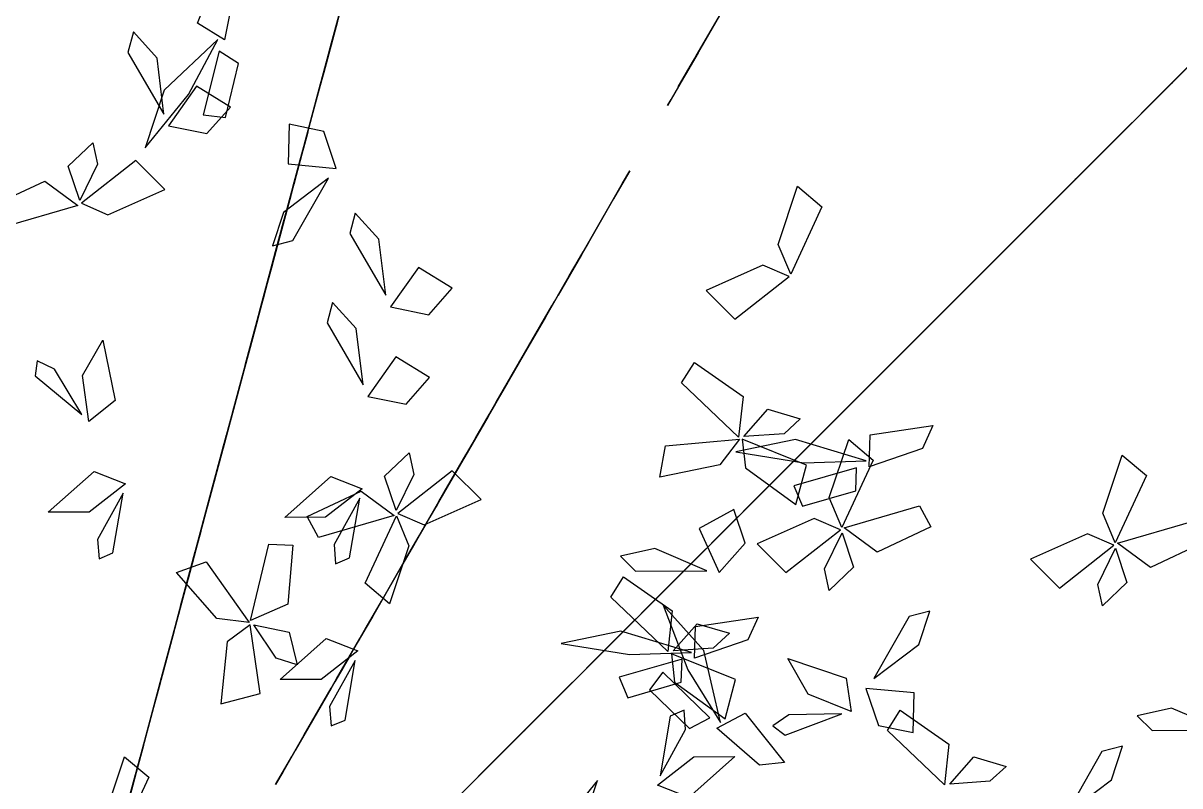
# Model space of a CAD drawing. Extents: x 169.79 to 176.47, y 71.61 to 78.33.
# Drawn here: x 173.175 to 175.131, y 75.746 to 77.036 of the extents above; entities that cross this region are included whole.
import ezdxf

# ---------------------------------------------------------------- set-up
doc = ezdxf.new("R2010")
doc.units = 0
doc.header["$MEASUREMENT"] = 0
doc.layers.add('3D_TREE_03_LEAVES', color=3, linetype='CONTINUOUS')

msp = doc.modelspace()

# ---------------------------------------------------------------- linework, layer by layer
at = {"layer": '3D_TREE_03_LEAVES'}
for points in [[(173.6926, 76.9884, 9.0968), (173.7386, 77.1599, 8.9866), (173.7461, 77.1879, 8.9913), (173.7242, 77.1061, 9.0945)], [(173.509, 77.1358, 7.7915), (173.5337, 77.1017, 7.8659), (173.5153, 77.0079, 7.9311), (173.4698, 77.0363, 7.8287)], [(173.7281, 77.1207, 6.7598), (173.7049, 77.0343, 6.7354), (173.6969, 77.0043, 6.6403), (173.7171, 77.0798, 6.6648)], [(173.7259, 77.1127, 8.871), (173.6974, 77.0061, 8.8413), (173.7144, 77.0696, 8.8095), (173.7182, 77.084, 8.8328)], [(174.3133, 76.9809, 4.5185), (174.374, 77.0861, 4.4396), (174.3861, 77.1071, 4.5185), (174.3588, 77.0598, 4.5367)], [(173.7177, 77.0819, 5.9271), (173.7087, 77.0483, 5.8781), (173.6958, 77.0001, 5.8772), (173.6958, 77.0001, 5.8913)], [(173.7063, 77.0392, 5.7803), (173.6831, 76.9529, 5.7558), (173.6751, 76.9229, 5.6608), (173.6953, 76.9983, 5.6852)], [(175.2187, 77.0359, 6.9291), (175.0825, 76.8997, 6.8224), (175.0768, 76.894, 6.8386), (175.126, 76.9432, 6.9407)], [(173.413, 76.8824, 7.2517), (173.4012, 76.9773, 7.1865), (173.3612, 77.0215, 7.2144), (173.352, 76.9868, 7.261)], [(173.692, 76.9862, 9.0968), (173.6872, 76.9682, 8.902), (173.6911, 76.9828, 8.9147), (173.7034, 77.0288, 9.004)], [(175.2073, 77.0245, 5.4725), (175.1162, 76.9334, 5.4696), (175.0623, 76.8794, 5.3614), (175.1628, 76.9799, 5.3915)], [(175.2121, 77.0293, 5.9631), (175.1162, 76.9334, 5.8182), (175.1182, 76.9354, 5.8954), (175.1575, 76.9747, 5.9575)], [(173.5042, 77.0086, 7.9124), (173.4133, 76.9229, 7.852), (173.381, 76.8253, 7.8985), (173.4547, 76.9156, 7.9264)], [(175.1743, 76.9915, 4.0211), (175.0381, 76.8553, 3.9144), (175.0324, 76.8496, 3.9306), (175.0816, 76.8988, 4.0327)], [(175.1778, 76.9949, 4.7402), (175.0866, 76.9038, 4.7374), (175.0327, 76.8499, 4.6292), (175.1332, 76.9503, 4.6593)], [(173.5062, 76.9888, 7.9357), (173.4794, 76.8815, 8.0009), (173.5168, 76.8768, 8.066), (173.5393, 76.9681, 8.0102)], [(174.295, 76.9494, 4.3243), (174.2829, 76.9284, 4.4578), (174.3072, 76.9704, 4.5124), (174.3163, 76.9862, 4.476)], [(173.635, 76.7733, 9.1676), (173.6848, 76.9593, 9.0609), (173.6869, 76.9671, 9.0771), (173.6689, 76.8999, 9.1792)], [(174.3041, 76.9652, 4.5246), (174.2647, 76.8968, 4.5731), (174.2707, 76.9073, 4.6339), (174.2859, 76.9336, 4.6156)], [(173.6428, 76.8025, 3.1179), (173.6779, 76.9334, 2.973), (173.6772, 76.9307, 3.0502), (173.6628, 76.8771, 3.1123)], [(173.4207, 76.8627, 7.2563), (173.4856, 76.8496, 7.1586), (173.5253, 76.8944, 7.0516), (173.468, 76.9295, 7.1167)], [(175.0836, 76.9007, 5.2918), (175.1075, 76.9247, 5.1996), (175.1022, 76.9194, 5.1958), (175.0769, 76.8941, 5.2391)], [(175.0789, 76.8961, 5.2937), (174.9831, 76.8002, 5.1488), (174.9851, 76.8022, 5.2259), (175.0243, 76.8415, 5.288)], [(175.0628, 76.88, 6.8583), (175.076, 76.8931, 6.6635), (175.0653, 76.8825, 6.6762), (175.0317, 76.8488, 6.7655)], [(175.054, 76.8711, 4.5596), (175.0779, 76.8951, 4.4674), (175.0726, 76.8898, 4.4636), (175.0473, 76.8645, 4.5069)], [(175.0612, 76.8784, 6.8583), (174.9357, 76.7529, 6.7481), (174.9152, 76.7324, 6.7528), (174.9751, 76.7922, 6.856)], [(174.985, 76.8022, 7.7832), (175.0631, 76.8803, 7.7534), (175.0165, 76.8337, 7.7216), (175.006, 76.8232, 7.745)], [(173.7044, 76.7905, 8.4569), (173.6833, 76.8533, 8.3592), (173.6246, 76.8652, 8.2521), (173.6229, 76.7981, 8.3173)], [(175.0493, 76.8665, 4.5615), (174.9535, 76.7707, 4.4165), (174.9555, 76.7727, 4.4937), (174.9947, 76.8119, 4.5558)], [(173.6212, 76.7217, 4.4987), (173.6562, 76.8526, 4.3538), (173.6555, 76.8499, 4.4309), (173.6411, 76.7962, 4.493)], [(174.9352, 76.7524, 7.2029), (174.9984, 76.8156, 7.1784), (175.0204, 76.8376, 7.0834), (174.9652, 76.7824, 7.1078)], [(175.0184, 76.8356, 3.9504), (175.0316, 76.8488, 3.7555), (175.0209, 76.8381, 3.7683), (174.9873, 76.8045, 3.8576)], [(173.2707, 76.7366, 4.5184), (173.2512, 76.7946, 4.5693), (173.2926, 76.8341, 4.5451), (173.3007, 76.7976, 4.5177)], [(173.5958, 76.6271, 3.2967), (173.6292, 76.7516, 3.2939), (173.6489, 76.8253, 3.1857), (173.6121, 76.688, 3.2158)], [(175.0168, 76.834, 3.9504), (174.8913, 76.7085, 3.8402), (174.8708, 76.688, 3.8448), (174.9307, 76.7479, 3.948)], [(174.9238, 76.741, 7.9519), (174.987, 76.8042, 7.9274), (175.009, 76.8262, 7.8324), (174.9537, 76.7709, 7.8569)], [(173.4144, 76.755, 4.3736), (173.3656, 76.8038, 4.451), (173.2735, 76.7316, 4.5129), (173.318, 76.7121, 4.4551)], [(173.6338, 76.7688, 9.1722), (173.6446, 76.8091, 9.287), (173.626, 76.7397, 9.3926), (173.6209, 76.7206, 9.2638)], [(173.6341, 76.7699, 9.1652), (173.6269, 76.743, 8.9855), (173.6317, 76.7609, 8.9889), (173.6455, 76.8125, 9.0817)], [(173.6411, 76.7962, 3.1161), (173.6324, 76.7634, 3.0238), (173.6343, 76.7707, 3.0201), (173.6436, 76.8053, 3.0634)], [(174.9775, 76.7947, 7.781), (174.9955, 76.8127, 7.6537), (174.9595, 76.7767, 7.5645), (174.934, 76.7511, 7.6643)], [(174.1281, 76.6602, 6.4064), (174.1888, 76.7654, 6.3275), (174.2009, 76.7864, 6.4064), (174.1736, 76.7391, 6.4246)], [(174.973, 76.7902, 7.7853), (174.925, 76.7421, 7.7025), (174.8304, 76.6476, 7.677), (174.8919, 76.7091, 7.781)], [(174.8962, 76.7134, 8.8919), (174.9743, 76.7915, 8.8622), (174.9278, 76.7449, 8.8304), (174.9172, 76.7344, 8.8537)], [(174.9039, 76.7211, 7.3497), (174.9286, 76.7458, 7.3007), (174.9638, 76.781, 7.2998), (174.9638, 76.781, 7.3139)], [(173.2672, 76.7281, 4.5178), (173.1395, 76.6907, 4.6358), (173.1204, 76.7265, 4.6747), (173.2113, 76.7691, 4.599)], [(173.6912, 76.7739, 8.4522), (173.6149, 76.7163, 8.3871), (173.5966, 76.6595, 8.415), (173.6312, 76.6689, 8.4615)], [(174.4731, 76.6116, 4.3103), (174.4519, 76.6621, 4.2615), (174.4848, 76.7603, 4.2463), (174.5259, 76.7258, 4.3082)], [(174.8925, 76.7097, 8.0987), (174.9171, 76.7343, 8.0498), (174.9524, 76.7696, 8.0488), (174.9524, 76.7696, 8.0629)], [(173.5742, 76.5462, 4.6775), (173.6075, 76.6708, 4.6747), (173.6273, 76.7444, 4.5664), (173.5905, 76.6071, 4.5966)], [(174.9198, 76.737, 7.95), (174.8839, 76.701, 7.8484), (174.9245, 76.7416, 7.8851), (174.9198, 76.737, 7.903)], [(174.9312, 76.7484, 7.201), (174.8953, 76.7125, 7.0994), (174.9359, 76.7531, 7.1361), (174.9312, 76.7484, 7.1539)], [(173.6195, 76.7153, 4.4968), (173.6107, 76.6826, 4.4046), (173.6126, 76.6899, 4.4008), (173.6219, 76.7244, 4.4441)], [(174.8885, 76.7057, 8.0959), (174.9058, 76.723, 7.982), (174.8685, 76.6857, 7.8889), (174.8439, 76.6611, 7.9726)], [(174.8887, 76.7059, 8.8898), (174.9067, 76.7239, 8.7625), (174.8707, 76.6879, 8.6733), (174.8452, 76.6624, 8.7731)], [(174.9, 76.7171, 7.3468), (174.9173, 76.7344, 7.233), (174.88, 76.6972, 7.1398), (174.8554, 76.6725, 7.2236)], [(174.9026, 76.7198, 7.3619), (174.8953, 76.7125, 7.456), (174.8833, 76.7005, 7.4551), (174.8713, 76.6885, 7.392)], [(173.6197, 76.7161, 9.1409), (173.6011, 76.6466, 9.2487), (173.5972, 76.6321, 9.1281), (173.6101, 76.6803, 9.0261)], [(173.7884, 76.576, 6.8934), (173.7766, 76.6709, 6.8282), (173.7366, 76.7151, 6.8561), (173.7274, 76.6805, 6.9027)], [(174.8842, 76.7014, 8.8941), (174.8362, 76.6534, 8.8113), (174.7416, 76.5588, 8.7858), (174.8031, 76.6203, 8.8898)], [(174.8966, 76.7138, 7.3553), (174.8054, 76.6226, 7.3525), (174.7515, 76.5687, 7.2443), (174.852, 76.6692, 7.2744)], [(173.5946, 76.6225, 3.2883), (173.5883, 76.5989, 3.1744), (173.6019, 76.6498, 3.0812), (173.6109, 76.6834, 3.165)], [(174.7779, 76.5951, 3.8961), (174.8411, 76.6583, 3.8717), (174.8631, 76.6802, 3.7766), (174.8078, 76.625, 3.8011)], [(173.5936, 76.6189, 3.3033), (173.5963, 76.6289, 3.3974), (173.6007, 76.6453, 3.3965), (173.6051, 76.6616, 3.3334)], [(174.1098, 76.6286, 6.2122), (174.0977, 76.6076, 6.3457), (174.122, 76.6497, 6.4004), (174.1311, 76.6654, 6.3639)], [(174.119, 76.6444, 6.4125), (174.0795, 76.5761, 6.4611), (174.0856, 76.5866, 6.5218), (174.1007, 76.6129, 6.5036)], [(174.7491, 76.5663, 8.01), (174.8123, 76.6295, 7.9856), (174.8343, 76.6514, 7.8905), (174.779, 76.5962, 7.915)], [(173.5789, 76.5641, 9.3846), (173.596, 76.6277, 9.2806), (173.5872, 76.5949, 9.1745), (173.574, 76.5456, 9.2721)], [(173.5831, 76.5798, 3.1424), (173.5963, 76.6289, 3.0408), (173.5814, 76.5734, 3.0775), (173.5831, 76.5798, 3.0954)], [(173.7961, 76.5563, 6.898), (173.861, 76.5432, 6.8003), (173.9007, 76.5881, 6.6933), (173.8434, 76.6231, 6.7584)], [(174.3298, 76.5843, 4.1704), (174.3785, 76.5355, 4.2478), (174.4707, 76.6077, 4.3097), (174.4262, 76.6271, 4.2519)], [(174.7281, 76.5453, 4.7761), (174.7913, 76.6085, 4.7516), (174.8133, 76.6304, 4.6566), (174.758, 76.5752, 4.681)], [(174.7466, 76.5638, 4.0429), (174.7712, 76.5884, 3.994), (174.8065, 76.6237, 3.9931), (174.8065, 76.6237, 4.0072)], [(173.5729, 76.5417, 4.669), (173.5666, 76.518, 4.5552), (173.5802, 76.5689, 4.462), (173.5893, 76.6026, 4.5457)], [(173.5931, 76.6171, 3.2911), (173.5841, 76.5834, 3.2422), (173.5712, 76.5352, 3.2412), (173.5712, 76.5352, 3.2553)], [(173.5806, 76.5702, 9.391), (173.5855, 76.5887, 9.4802), (173.591, 76.6092, 9.4865), (173.5921, 76.6133, 9.4122)], [(174.7728, 76.59, 7.1746), (174.7968, 76.614, 7.0824), (174.7915, 76.6087, 7.0787), (174.7662, 76.5834, 7.1219)], [(173.572, 76.538, 4.6841), (173.5746, 76.548, 4.7782), (173.579, 76.5644, 4.7772), (173.5834, 76.5808, 4.7142)], [(174.0127, 76.4604, 4.2332), (174.0734, 76.5655, 4.1543), (174.0856, 76.5866, 4.2332), (174.0582, 76.5392, 4.2514)], [(174.7682, 76.5854, 7.1765), (174.6723, 76.4895, 7.0316), (174.6743, 76.4915, 7.1088), (174.7136, 76.5308, 7.1709)], [(174.6891, 76.5063, 3.5154), (174.7671, 76.5843, 3.4857), (174.7206, 76.5378, 3.4538), (174.7101, 76.5273, 3.4772)], [(174.7178, 76.535, 8.1568), (174.7424, 76.5596, 8.1079), (174.7777, 76.5949, 8.107), (174.7777, 76.5949, 8.1211)], [(174.7739, 76.5911, 3.8943), (174.7379, 76.5551, 3.7926), (174.7785, 76.5957, 3.8293), (174.7739, 76.5911, 3.8472)], [(173.5817, 76.5743, 3.1443), (173.5585, 76.488, 3.1198), (173.5505, 76.458, 3.0248), (173.5707, 76.5334, 3.0493)], [(173.75, 76.4247, 7.0935), (173.7382, 76.5196, 7.0283), (173.6982, 76.5638, 7.0562), (173.689, 76.5292, 7.1028)], [(174.6634, 76.4806, 3.7004), (174.7266, 76.5438, 3.6759), (174.7486, 76.5658, 3.5809), (174.6933, 76.5105, 3.6054)], [(174.6968, 76.514, 4.9229), (174.7214, 76.5386, 4.874), (174.7567, 76.5739, 4.873), (174.7567, 76.5739, 4.8871)], [(174.7426, 76.5598, 4.0401), (174.7599, 76.5771, 3.9262), (174.7226, 76.5398, 3.8331), (174.698, 76.5152, 3.9168)], [(174.7451, 76.5623, 8.0082), (174.7091, 76.5263, 7.9065), (174.7497, 76.5669, 7.9432), (174.7451, 76.5623, 7.9611)], [(173.5762, 76.5538, 9.3952), (173.5388, 76.4144, 9.5311), (173.5619, 76.5005, 9.5205), (173.5756, 76.5518, 9.4632)], [(173.5615, 76.4989, 4.5232), (173.5746, 76.548, 4.4215), (173.5598, 76.4926, 4.4582), (173.5615, 76.4989, 4.4761)], [(174.0298, 76.4899, 6.5461), (174.0692, 76.5583, 6.5946), (174.0631, 76.5478, 6.6553), (174.048, 76.5215, 6.6371)], [(174.6893, 76.5065, 8.8375), (174.6598, 76.477, 8.9523), (174.7106, 76.5278, 9.0578), (174.7246, 76.5418, 8.9291)], [(174.6667, 76.4839, 9.1606), (174.7176, 76.5348, 9.2685), (174.7282, 76.5454, 9.1479), (174.693, 76.5101, 9.0458)], [(174.7138, 76.531, 8.154), (174.7311, 76.5483, 8.0401), (174.6938, 76.511, 7.947), (174.6692, 76.4864, 8.0307)], [(174.7241, 76.5413, 4.7742), (174.6881, 76.5053, 4.6726), (174.7287, 76.5459, 4.7093), (174.7241, 76.5413, 4.7272)], [(173.5715, 76.5362, 4.6718), (173.5625, 76.5026, 4.6229), (173.5495, 76.4544, 4.622), (173.5495, 76.4544, 4.6361)], [(174.0389, 76.5057, 6.3457), (174.051, 76.5267, 6.4793), (174.0267, 76.4847, 6.5339), (174.0176, 76.4689, 6.4975)], [(174.6928, 76.51, 4.9201), (174.7101, 76.5273, 4.8062), (174.6728, 76.49, 4.713), (174.6482, 76.4654, 4.7968)], [(174.6885, 76.5057, 8.8305), (174.7082, 76.5254, 8.6507), (174.695, 76.5122, 8.6542), (174.6573, 76.4745, 8.747)], [(173.9702, 76.3868, 6.3639), (174.0309, 76.4919, 6.285), (174.0431, 76.513, 6.3639), (174.0157, 76.4656, 6.3822)], [(174.686, 76.5032, 8.8328), (174.5499, 76.367, 8.7261), (174.5441, 76.3613, 8.7424), (174.5933, 76.4105, 8.8444)], [(174.6895, 76.5067, 4.9285), (174.5983, 76.4155, 4.9257), (174.5444, 76.3616, 4.8175), (174.6449, 76.4621, 4.8476)], [(174.6321, 76.4493, 3.8472), (174.6567, 76.4739, 3.7983), (174.692, 76.5092, 3.7973), (174.692, 76.5092, 3.8114)], [(174.6816, 76.4988, 3.5133), (174.6996, 76.5168, 3.3859), (174.6636, 76.4807, 3.2967), (174.638, 76.4552, 3.3965)], [(174.6955, 76.5126, 4.9351), (174.6881, 76.5053, 5.0292), (174.6762, 76.4933, 5.0283), (174.6642, 76.4814, 4.9652)], [(173.3095, 76.5001, 7.7682), (173.3305, 76.3982, 7.824), (173.2859, 76.3626, 7.9311), (173.275, 76.4402, 7.8799)], [(173.56, 76.4935, 4.525), (173.5369, 76.4071, 4.5006), (173.5288, 76.3771, 4.4055), (173.5491, 76.4526, 4.43)], [(174.6771, 76.4943, 3.5175), (174.629, 76.4462, 3.4347), (174.5344, 76.3516, 3.4092), (174.596, 76.4132, 3.5133)], [(174.5801, 76.3973, 8.2489), (174.6433, 76.4605, 8.2244), (174.6653, 76.4825, 8.1294), (174.6101, 76.4272, 8.1539)], [(173.2742, 76.3742, 7.9404), (173.2279, 76.4508, 7.9497), (173.1984, 76.4649, 7.9869), (173.1953, 76.4395, 8.0148)], [(173.5031, 76.281, 3.0508), (173.549, 76.4524, 2.9406), (173.5565, 76.4804, 2.9452), (173.5346, 76.3986, 3.0485)], [(173.7577, 76.405, 7.0981), (173.8227, 76.3919, 7.0004), (173.8623, 76.4368, 6.8934), (173.8051, 76.4718, 6.9585)], [(174.0206, 76.4741, 6.54), (173.9599, 76.369, 6.4611), (173.9478, 76.3479, 6.54), (173.9751, 76.3953, 6.5582)], [(173.9945, 76.4288, 4.0389), (173.9823, 76.4078, 4.1725), (174.0066, 76.4499, 4.2271), (174.0157, 76.4656, 4.1907)], [(174.3849, 76.3361, 5.2482), (174.2886, 76.428, 5.3662), (174.3101, 76.4625, 5.4051), (174.3924, 76.405, 5.3294)], [(174.6281, 76.4453, 3.8444), (174.6454, 76.4626, 3.7305), (174.6082, 76.4253, 3.6374), (174.5835, 76.4007, 3.7211)], [(174.6273, 76.4445, 9.185), (174.647, 76.4642, 9.0052), (174.6339, 76.4511, 9.0087), (174.5962, 76.4133, 9.1015)], [(174.6594, 76.4766, 3.6985), (174.6235, 76.4406, 3.5969), (174.6641, 76.4812, 3.6336), (174.6594, 76.4766, 3.6515)], [(173.5129, 76.3174, 7.6995), (173.5479, 76.4484, 7.5546), (173.5472, 76.4456, 7.6318), (173.5328, 76.392, 7.6939)], [(174.0036, 76.4446, 4.2393), (173.9641, 76.3762, 4.2878), (173.9702, 76.3868, 4.3485), (173.9854, 76.413, 4.3303)], [(174.6249, 76.4421, 9.1873), (174.4887, 76.3059, 9.0806), (174.483, 76.3001, 9.0968), (174.5322, 76.3494, 9.1989)], [(174.5488, 76.366, 8.3957), (174.5735, 76.3906, 8.3468), (174.6087, 76.4259, 8.3458), (174.6087, 76.4259, 8.3599)], [(173.4866, 76.2196, 9.7727), (173.5042, 76.2852, 9.6899), (173.5388, 76.4144, 9.6645), (173.5163, 76.3303, 9.7685)], [(173.9417, 76.3374, 5.5323), (173.9812, 76.4058, 5.5808), (173.9751, 76.3953, 5.6416), (173.9599, 76.369, 5.6233)], [(174.5657, 76.3829, 4.7479), (174.5896, 76.4068, 4.6556), (174.5843, 76.4015, 4.6519), (174.559, 76.3762, 4.6952)], [(173.9326, 76.3216, 4.2089), (173.9721, 76.39, 4.2575), (173.966, 76.3795, 4.3182), (173.9508, 76.3532, 4.3)], [(173.952, 76.3552, 6.1697), (173.9398, 76.3342, 6.3032), (173.9641, 76.3762, 6.3579), (173.9732, 76.392, 6.3214)], [(174.5761, 76.3933, 8.247), (174.5402, 76.3574, 8.1454), (174.5808, 76.398, 8.1821), (174.5761, 76.3933, 8.2)], [(173.9611, 76.371, 6.37), (173.9216, 76.3026, 6.4186), (173.9277, 76.3131, 6.4793), (173.9429, 76.3394, 6.4611)], [(173.9508, 76.3532, 5.332), (173.963, 76.3742, 5.4655), (173.9387, 76.3322, 5.5201), (173.9296, 76.3164, 5.4837)], [(174.394, 76.3373, 5.2488), (174.4344, 76.3833, 5.2997), (174.4893, 76.3671, 5.2755), (174.4618, 76.3419, 5.2481)], [(174.561, 76.3782, 4.7497), (174.4652, 76.2824, 4.6048), (174.4672, 76.2844, 4.682), (174.5065, 76.3236, 4.7441)], [(174.5448, 76.362, 8.3929), (174.5621, 76.3793, 8.279), (174.5249, 76.3421, 8.1858), (174.5002, 76.3174, 8.2696)], [(174.5475, 76.3647, 8.4079), (174.5402, 76.3574, 8.502), (174.5282, 76.3454, 8.5011), (174.5162, 76.3334, 8.438)], [(173.9417, 76.3374, 4.0086), (173.9539, 76.3585, 4.1421), (173.9296, 76.3164, 4.1968), (173.9205, 76.3006, 4.1604)], [(174.5285, 76.3457, 8.7621), (174.403, 76.2202, 8.6519), (174.3825, 76.1997, 8.6565), (174.4424, 76.2596, 8.7598)], [(174.5415, 76.3587, 8.4013), (174.4503, 76.2675, 8.3985), (174.3964, 76.2136, 8.2903), (174.4969, 76.3141, 8.3204)], [(174.4763, 76.2935, 3.4505), (174.5272, 76.3444, 3.5584), (174.5378, 76.355, 3.4377), (174.5026, 76.3198, 3.3357)], [(174.5302, 76.3474, 8.7621), (174.5433, 76.3605, 8.5672), (174.5326, 76.3498, 8.58), (174.499, 76.3162, 8.6693)], [(174.7133, 76.3555, 6.656), (174.6962, 76.317, 6.7305), (174.6057, 76.286, 6.7956), (174.6076, 76.3397, 6.6933)], [(173.4658, 76.142, 7.8783), (173.4992, 76.2665, 7.8755), (173.5189, 76.3402, 7.7673), (173.4822, 76.2029, 7.7974)], [(174.3863, 76.3326, 5.2439), (174.3532, 76.289, 5.1951), (174.2518, 76.2683, 5.1798), (174.2611, 76.3212, 5.2417)], [(174.6008, 76.296, 6.777), (174.4811, 76.3319, 6.7165), (174.3805, 76.3111, 6.7631), (174.4955, 76.2924, 6.791)], [(174.4817, 76.2221, 5.104), (174.4996, 76.2887, 5.1814), (174.391, 76.3324, 5.2433), (174.3964, 76.2842, 5.1855)], [(174.5596, 76.1832, 4.6239), (174.5384, 76.2337, 4.5751), (174.5713, 76.3318, 4.5598), (174.6124, 76.2974, 4.6217)], [(173.5025, 76.2787, 3.0508), (173.4977, 76.2608, 2.8559), (173.5016, 76.2754, 2.8687), (173.5139, 76.3213, 2.958)], [(173.5111, 76.3111, 7.6977), (173.5024, 76.2783, 7.6054), (173.5043, 76.2856, 7.6017), (173.5136, 76.3202, 7.645)], [(173.8058, 76.212, 3.6734), (173.7862, 76.27, 3.7243), (173.8276, 76.3095, 3.7001), (173.8357, 76.273, 3.6726)], [(173.9235, 76.3059, 4.2028), (173.8628, 76.2007, 4.1239), (173.8506, 76.1797, 4.2028), (173.878, 76.227, 4.2211)], [(173.9326, 76.3216, 5.5262), (173.8719, 76.2165, 5.4473), (173.8597, 76.1954, 5.5262), (173.8871, 76.2428, 5.5444)], [(174.4378, 76.255, 3.4818), (174.4082, 76.2254, 3.5966), (174.4591, 76.2763, 3.7022), (174.473, 76.2902, 3.5734)], [(174.4142, 76.2313, 9.2764), (174.465, 76.2822, 9.3843), (174.4757, 76.2929, 9.2637), (174.4404, 76.2576, 9.1616)], [(175.0221, 76.1571, 5.1342), (175.0009, 76.2076, 5.0854), (175.0337, 76.3058, 5.0702), (175.0748, 76.2713, 5.1321)], [(173.217, 76.2089, 8.2568), (173.2948, 76.2781, 8.3126), (173.3479, 76.2572, 8.4197), (173.2862, 76.2091, 8.3685)], [(173.485, 76.2134, 9.7685), (173.4784, 76.1888, 9.6411), (173.4916, 76.238, 9.552), (173.5009, 76.2729, 9.6517)], [(173.6173, 76.2004, 8.9129), (173.695, 76.2695, 8.9688), (173.7482, 76.2487, 9.0758), (173.6864, 76.2005, 9.0246)], [(173.9494, 76.2304, 3.5285), (173.9007, 76.2792, 3.606), (173.8085, 76.207, 3.6678), (173.853, 76.1875, 3.61)], [(174.4369, 76.2541, 3.4749), (174.4566, 76.2738, 3.2951), (174.4435, 76.2607, 3.2986), (174.4058, 76.223, 3.3914)], [(174.5846, 76.2843, 6.8003), (174.4784, 76.2539, 6.8654), (174.4929, 76.2192, 6.9306), (174.5833, 76.2453, 6.8748)], [(173.4454, 76.0658, 3.1215), (173.4953, 76.2519, 3.0148), (173.4974, 76.2597, 3.0311), (173.4794, 76.1925, 3.1331)], [(174.4345, 76.2517, 3.4772), (174.2983, 76.1155, 3.3705), (174.2926, 76.1098, 3.3867), (174.3418, 76.159, 3.4888)], [(174.4177, 76.2349, 8.2207), (174.4417, 76.2589, 8.1284), (174.4364, 76.2535, 8.1247), (174.4111, 76.2283, 8.168)], [(173.3437, 76.2413, 8.429), (173.3005, 76.163, 8.4383), (173.3031, 76.1303, 8.4755), (173.3266, 76.1404, 8.5034)], [(173.8023, 76.2035, 3.6728), (173.6745, 76.1661, 3.7908), (173.6554, 76.2019, 3.8297), (173.7464, 76.2445, 3.7539)], [(173.744, 76.2327, 9.0851), (173.7007, 76.1544, 9.0944), (173.7033, 76.1218, 9.1316), (173.7269, 76.1318, 9.1595)], [(174.4131, 76.2303, 8.2225), (174.3172, 76.1344, 8.0776), (174.3192, 76.1364, 8.1548), (174.3585, 76.1757, 8.2169)], [(173.8355, 76.1534, 5.9208), (173.8749, 76.2217, 5.9694), (173.8688, 76.2112, 6.0301), (173.8537, 76.1849, 6.0119)], [(174.3523, 76.1071, 7.154), (174.3961, 76.1568, 7.0562), (174.3771, 76.2136, 6.9492), (174.3181, 76.1815, 7.0144)], [(174.3192, 76.1364, 6.2769), (174.3972, 76.2144, 6.2472), (174.3507, 76.1679, 6.2153), (174.3402, 76.1574, 6.2387)], [(174.3748, 76.192, 9.3008), (174.3945, 76.2117, 9.121), (174.3814, 76.1985, 9.1245), (174.3436, 76.1608, 9.2173)], [(174.5634, 76.1827, 4.6282), (174.6912, 76.2201, 4.7462), (174.7103, 76.1843, 4.7851), (174.6193, 76.1417, 4.7094)], [(173.4822, 76.2032, 9.7706), (173.4537, 76.0965, 9.7409), (173.4707, 76.1601, 9.709), (173.4745, 76.1744, 9.7324)], [(173.4646, 76.1374, 7.8699), (173.4583, 76.1138, 7.756), (173.4719, 76.1647, 7.6628), (173.4809, 76.1983, 7.7466)], [(173.8061, 76.203, 3.6684), (173.8273, 76.1525, 3.6197), (173.7944, 76.0544, 3.6044), (173.7533, 76.0888, 3.6663)], [(173.8446, 76.1692, 5.7205), (173.8567, 76.1902, 5.854), (173.8324, 76.1481, 5.9087), (173.8233, 76.1323, 5.8722)], [(174.3723, 76.1895, 9.3031), (174.2362, 76.0533, 9.1964), (174.2304, 76.0476, 9.2126), (174.2796, 76.0968, 9.3147)], [(174.4163, 76.1558, 4.484), (174.465, 76.107, 4.5614), (174.5572, 76.1792, 4.6232), (174.5127, 76.1987, 4.5655)], [(175.0259, 76.1566, 5.1385), (175.1536, 76.194, 5.2565), (175.1727, 76.1582, 5.2955), (175.0818, 76.1157, 5.2197)], [(173.4636, 76.1338, 7.8849), (173.4663, 76.1438, 7.979), (173.4707, 76.1602, 7.9781), (173.4751, 76.1765, 7.915)], [(174.2842, 76.1014, 9.5041), (174.3474, 76.1646, 9.4797), (174.3694, 76.1866, 9.3846), (174.3141, 76.1313, 9.4091)], [(174.5599, 76.1742, 4.6288), (174.5795, 76.1162, 4.6797), (174.5381, 76.0767, 4.6555), (174.53, 76.1132, 4.628)], [(174.8787, 76.1297, 4.9943), (174.9275, 76.0809, 5.0718), (175.0196, 76.1532, 5.1336), (174.9752, 76.1726, 5.0758)], [(173.5592, 76.0257, 4.8486), (173.5906, 76.155, 4.9665), (173.6312, 76.1536, 5.0055), (173.6226, 76.0536, 4.9297)], [(173.7638, 76.0292, 5.6537), (173.8245, 76.1343, 5.5748), (173.8366, 76.1554, 5.6537), (173.8093, 76.1081, 5.6719)], [(173.4632, 76.132, 7.8727), (173.4541, 76.0983, 7.8237), (173.4412, 76.0502, 7.8228), (173.4412, 76.0502, 7.8369)], [(173.449, 76.079, 6.1001), (173.466, 76.1426, 5.9961), (173.4572, 76.1098, 5.89), (173.444, 76.0605, 5.9876)], [(173.4532, 76.0947, 7.724), (173.4663, 76.1438, 7.6224), (173.4515, 76.0883, 7.6591), (173.4532, 76.0947, 7.6769)], [(173.8263, 76.1376, 5.9147), (173.7656, 76.0324, 5.8358), (173.7535, 76.0114, 5.9147), (173.7808, 76.0587, 5.9329)], [(174.3314, 76.1102, 7.1493), (174.2433, 76.1475, 7.0842), (174.185, 76.1349, 7.1121), (174.2104, 76.1096, 7.1586)], [(174.2529, 76.0701, 9.6509), (174.2775, 76.0947, 9.602), (174.3128, 76.13, 9.601), (174.3128, 76.13, 9.6152)], [(174.3117, 76.1289, 6.2748), (174.3297, 76.1469, 6.1474), (174.2937, 76.1108, 6.0582), (174.2681, 76.0853, 6.158)], [(175.0224, 76.1481, 5.1392), (175.0419, 76.0902, 5.19), (175.0005, 76.0506, 5.1659), (174.9924, 76.0871, 5.1384)], [(173.5569, 76.0226, 4.8442), (173.5025, 76.0295, 4.7954), (173.4339, 76.107, 4.7802), (173.4843, 76.1254, 4.8421)], [(173.4506, 76.0852, 6.1065), (173.4556, 76.1036, 6.1956), (173.4611, 76.1241, 6.202), (173.4622, 76.1282, 6.1277)], [(174.3072, 76.1243, 6.279), (174.2591, 76.0763, 6.1962), (174.1645, 75.9817, 6.1707), (174.2261, 76.0433, 6.2748)], [(173.4442, 76.0614, 3.1262), (173.455, 76.1017, 3.241), (173.4364, 76.0322, 3.3465), (173.4313, 76.0132, 3.2178)], [(173.4445, 76.0625, 3.1192), (173.4373, 76.0356, 2.9394), (173.4421, 76.0535, 2.9429), (173.4559, 76.1051, 3.0357)], [(174.277, 76.0942, 3.4064), (174.1515, 75.9687, 3.2962), (174.131, 75.9482, 3.3009), (174.1909, 76.008, 3.4041)], [(174.2652, 75.9734, 4.8282), (174.1689, 76.0653, 4.9462), (174.1904, 76.0997, 4.9851), (174.2727, 76.0423, 4.9094)], [(174.2802, 76.0974, 9.5022), (174.2443, 76.0614, 9.4006), (174.2849, 76.102, 9.4373), (174.2802, 76.0974, 9.4552)], [(174.2786, 76.0958, 3.4064), (174.2918, 76.1089, 3.2116), (174.2811, 76.0983, 3.2243), (174.2475, 76.0646, 3.3136)], [(173.4517, 76.0892, 7.7259), (173.4286, 76.0029, 7.7014), (173.4205, 75.9729, 7.6064), (173.4407, 76.0483, 7.6308)], [(174.2489, 76.0661, 9.6481), (174.2662, 76.0834, 9.5342), (174.2289, 76.0461, 9.4411), (174.2043, 76.0215, 9.5248)], [(173.4462, 76.0688, 6.1107), (173.4088, 75.9293, 6.2466), (173.4319, 76.0154, 6.236), (173.4457, 76.0667, 6.1787)], [(174.2456, 76.0628, 9.6566), (174.1544, 75.9716, 9.6537), (174.1005, 75.9177, 9.5455), (174.201, 76.0182, 9.5756)], [(174.2516, 76.0688, 9.6631), (174.2443, 76.0614, 9.7572), (174.2323, 76.0495, 9.7563), (174.2203, 76.0375, 9.6933)], [(174.3546, 75.8533, 6.5862), (174.3259, 75.975, 6.5258), (174.2575, 76.0517, 6.5723), (174.2988, 75.9427, 6.6002)], [(173.7455, 75.9976, 5.4594), (173.7334, 75.9766, 5.593), (173.7577, 76.0187, 5.6476), (173.7668, 76.0344, 5.6112)], [(174.6136, 75.9276, 8.0102), (174.6899, 75.9853, 7.945), (174.7082, 76.042, 7.9729), (174.6736, 76.0327, 8.0195)], [(173.5089, 75.8848, 4.7043), (173.5755, 75.9026, 4.7818), (173.559, 76.0185, 4.8436), (173.52, 75.9897, 4.7858)], [(173.5648, 76.0184, 4.8492), (173.6248, 76.0063, 4.9), (173.6383, 75.9507, 4.8759), (173.6026, 75.962, 4.8484)], [(173.7546, 76.0134, 5.6598), (173.7152, 75.945, 5.7083), (173.7212, 75.9556, 5.769), (173.7364, 75.9819, 5.7508)], [(174.2743, 75.9746, 4.8288), (174.3147, 76.0205, 4.8797), (174.3696, 76.0044, 4.8555), (174.3421, 75.9792, 4.828)], [(174.418, 76.0315, 7.2936), (174.4008, 75.9931, 7.368), (174.3104, 75.9621, 7.4332), (174.3122, 76.0157, 7.3308)], [(173.4301, 76.0087, 3.0949), (173.4115, 75.9392, 3.2027), (173.4076, 75.9247, 3.0821), (173.4205, 75.9728, 2.98)], [(173.6098, 75.9261, 9.1782), (173.6875, 75.9953, 9.234), (173.7407, 75.9744, 9.341), (173.6789, 75.9263, 9.2898)], [(173.7049, 75.9273, 5.6658), (173.7444, 75.9956, 5.7144), (173.7383, 75.9851, 5.7751), (173.7231, 75.9588, 5.7569)], [(174.3054, 75.972, 7.4145), (174.1858, 76.008, 7.354), (174.0851, 75.9871, 7.4006), (174.2002, 75.9684, 7.4285)], [(174.1062, 75.9234, 3.8519), (174.1694, 75.9866, 3.8274), (174.1914, 76.0086, 3.7324), (174.1361, 75.9533, 3.7568)], [(173.6837, 75.8905, 3.6626), (173.7231, 75.9588, 3.7111), (173.7171, 75.9483, 3.7718), (173.7019, 75.922, 3.7536)], [(173.714, 75.943, 5.4655), (173.7262, 75.9641, 5.5991), (173.7019, 75.922, 5.6537), (173.6928, 75.9062, 5.6173)], [(173.7365, 75.9585, 9.3503), (173.6932, 75.8802, 9.3596), (173.6958, 75.8475, 9.3969), (173.7194, 75.8576, 9.4248)], [(174.1218, 75.939, 9.4759), (174.1458, 75.9629, 9.3837), (174.1404, 75.9576, 9.3799), (174.1151, 75.9323, 9.4232)], [(174.2893, 75.9604, 7.4378), (174.183, 75.93, 7.503), (174.1976, 75.8953, 7.5681), (174.2879, 75.9214, 7.5123)], [(174.362, 75.8594, 4.6839), (174.3799, 75.926, 4.7614), (174.2713, 75.9697, 4.8232), (174.2767, 75.9215, 4.7655)], [(174.4681, 75.9614, 7.4238), (174.5668, 75.9286, 7.4797), (174.5754, 75.8722, 7.5867), (174.5028, 75.9016, 7.5355)], [(174.1171, 75.9343, 9.4778), (174.0213, 75.8385, 9.3329), (174.0233, 75.8405, 9.41), (174.0626, 75.8798, 9.4721)], [(174.0528, 75.87, 8.3899), (174.1309, 75.9481, 8.3601), (174.0844, 75.9016, 8.3283), (174.0739, 75.891, 8.3516)], [(174.0592, 75.8764, 9.8072), (174.1101, 75.9273, 9.9151), (174.1208, 75.9379, 9.7944), (174.0855, 75.9027, 9.6924)], [(174.0749, 75.8921, 3.9987), (174.0995, 75.9167, 3.9498), (174.1348, 75.952, 3.9488), (174.1348, 75.952, 3.9629)], [(174.3364, 75.8615, 6.6095), (174.257, 75.9383, 6.6747), (174.2342, 75.9084, 6.7398), (174.302, 75.8432, 6.684)], [(173.3566, 75.7345, 10.0238), (173.3742, 75.8001, 9.941), (173.4088, 75.9293, 9.9155), (173.3863, 75.8452, 10.0195)], [(173.372, 75.7919, 4.2476), (173.4071, 75.9228, 4.1027), (173.4064, 75.9201, 4.1799), (173.392, 75.8665, 4.242)], [(173.6928, 75.9062, 3.4622), (173.7049, 75.9273, 3.5958), (173.6806, 75.8852, 3.6504), (173.6715, 75.8694, 3.614)], [(174.1022, 75.9194, 3.85), (174.0663, 75.8834, 3.7484), (174.1068, 75.924, 3.7851), (174.1022, 75.9194, 3.803)], [(173.6958, 75.9115, 5.6598), (173.6351, 75.8063, 5.5808), (173.6229, 75.7853, 5.6598), (173.6503, 75.8326, 5.678)], [(174.0709, 75.8881, 3.9959), (174.0882, 75.9054, 3.882), (174.0509, 75.8681, 3.7888), (174.0263, 75.8435, 3.8726)], [(174.6004, 75.9111, 8.0148), (174.6215, 75.8483, 7.9171), (174.6803, 75.8364, 7.8101), (174.6819, 75.9035, 7.8752)], [(173.9846, 75.8017, 3.2262), (174.0478, 75.865, 3.2017), (174.0697, 75.8869, 3.1067), (174.0145, 75.8317, 3.1311)], [(174.0453, 75.8625, 8.3877), (174.0634, 75.8805, 8.2604), (174.0273, 75.8445, 8.1712), (174.0018, 75.819, 8.271)], [(175.2052, 75.8402, 7.6053), (175.1171, 75.8775, 7.5402), (175.0589, 75.8649, 7.5681), (175.0843, 75.8396, 7.6146)], [(173.6746, 75.8747, 3.6565), (173.6138, 75.7695, 3.5776), (173.6017, 75.7485, 3.6565), (173.629, 75.7958, 3.6747)], [(174.0408, 75.858, 8.392), (173.9928, 75.81, 8.3092), (173.8982, 75.7154, 8.2837), (173.9598, 75.7769, 8.3877)], [(174.0199, 75.837, 9.8316), (174.0396, 75.8567, 9.6518), (174.0264, 75.8436, 9.6553), (173.9887, 75.8059, 9.7481)], [(174.252, 75.7633, 8.429), (174.2952, 75.8416, 8.4383), (174.2926, 75.8743, 8.4755), (174.269, 75.8642, 8.5034)], [(174.4624, 75.7856, 6.4653), (174.4205, 75.7813, 6.5397), (174.3484, 75.8441, 6.6049), (174.3958, 75.8693, 6.5025)], [(174.5594, 75.8679, 7.596), (174.47, 75.8662, 7.6053), (174.443, 75.8476, 7.6426), (174.4635, 75.8322, 7.6705)], [(174.7331, 75.7481, 4.5178), (174.6368, 75.84, 4.6358), (174.6583, 75.8744, 4.6747), (174.7406, 75.817, 4.599)], [(174.0174, 75.8346, 9.8339), (173.8812, 75.6984, 9.7272), (173.8755, 75.6927, 9.7434), (173.9247, 75.7419, 9.8455)], [(173.9533, 75.7705, 3.3729), (173.9779, 75.7951, 3.324), (174.0132, 75.8304, 3.3231), (174.0132, 75.8304, 3.3372)], [(173.325, 75.6165, 4.4264), (173.3584, 75.741, 4.4236), (173.3781, 75.8147, 4.3154), (173.3413, 75.6774, 4.3455)], [(173.9049, 75.7221, 4.6032), (173.9829, 75.8001, 4.5735), (173.9364, 75.7536, 4.5417), (173.9259, 75.7431, 4.565)], [(173.9806, 75.7978, 3.2243), (173.9446, 75.7618, 3.1226), (173.9852, 75.8024, 3.1593), (173.9806, 75.7978, 3.1772)], [(174.9396, 75.699, 7.2517), (175.0159, 75.7566, 7.1865), (175.0341, 75.8134, 7.2144), (174.9995, 75.8041, 7.261)], [(173.3345, 75.6469, 3.5837), (173.3133, 75.6973, 3.5349), (173.3462, 75.7955, 3.5196), (173.3873, 75.7611, 3.5815)], [(173.355, 75.7283, 10.0195), (173.3484, 75.7037, 9.8922), (173.3616, 75.7529, 9.803), (173.3709, 75.7878, 9.9028)], [(173.3703, 75.7856, 4.2458), (173.3616, 75.7528, 4.1536), (173.3635, 75.7601, 4.1498), (173.3728, 75.7947, 4.1931)], [(173.9493, 75.7665, 3.3701), (173.9666, 75.7838, 3.2563), (173.9293, 75.7465, 3.1631), (173.9047, 75.7219, 3.2469)], [(174.3786, 75.7957, 8.2568), (174.3009, 75.7265, 8.3126), (174.2477, 75.7474, 8.4197), (174.3095, 75.7955, 8.3685)], [(174.7422, 75.7493, 4.5184), (174.7826, 75.7952, 4.5693), (174.8376, 75.7791, 4.5451), (174.81, 75.7539, 4.5177)], [(174.0229, 75.5718, 8.6058), (174.1139, 75.6575, 8.5453), (174.1462, 75.7551, 8.5918), (174.0725, 75.6648, 8.6198)]]:
    msp.add_3dface(points, dxfattribs=at)

doc.saveas('drawing.dxf')
